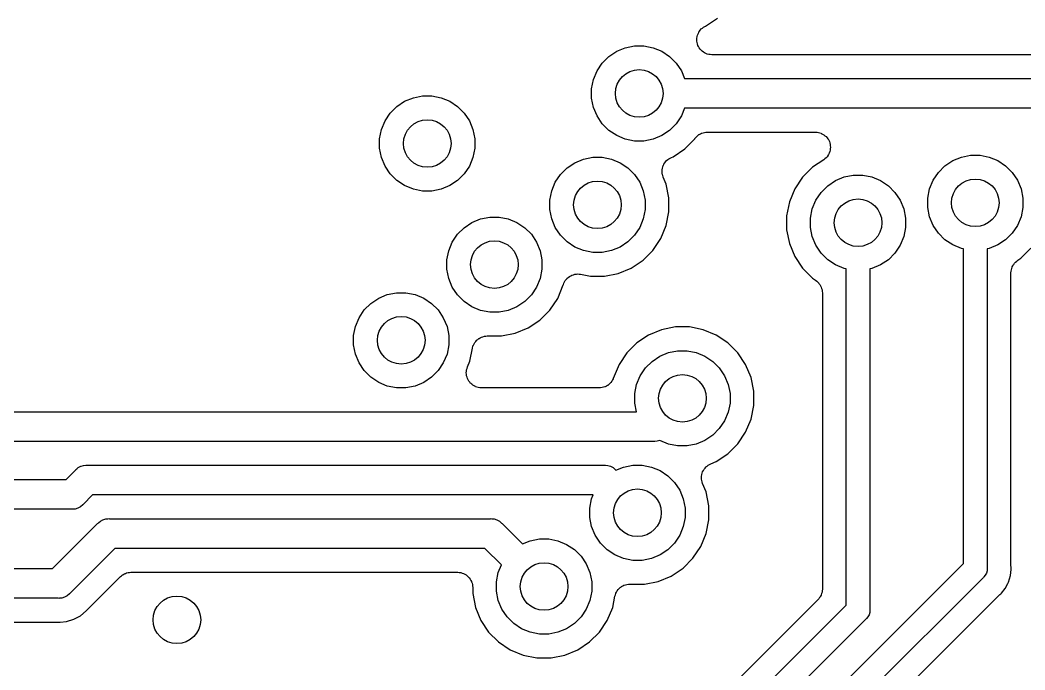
# Model space of a CAD drawing. Extents: x 113.2 to 188.8, y -123.8 to -78.2.
# Drawn here: x 157.6 to 166.04, y -98.75 to -93.28 of the extents above; entities that cross this region are included whole.
import ezdxf

# ---------------------------------------------------------------- set-up
doc = ezdxf.new("R2010")
doc.units = 0
doc.layers.add('BLACK', color=7, linetype='CONTINUOUS')

msp = doc.modelspace()

# ---------------------------------------------------------------- linework, layer by layer
at = {"layer": 'BLACK', "linetype": 'CONTINUOUS'}
for p, q in [((163.357, -93.3335), (163.457, -93.266)), ((163.3, -93.3876), (163.305, -93.377)), ((163.305, -93.3769), (163.306, -93.3768)), ((163.305, -93.377), (163.305, -93.3769)), ((163.306, -93.3768), (163.313, -93.3673)), ((163.313, -93.3673), (163.321, -93.3578)), ((163.321, -93.3577), (163.331, -93.3498)), ((163.321, -93.3578), (163.321, -93.3577)), ((163.321, -93.3578), (163.321, -93.3578)), ((163.331, -93.3498), (163.34, -93.3421)), ((163.34, -93.3421), (163.341, -93.342)), ((163.34, -93.3421), (163.34, -93.3421)), ((163.341, -93.342), (163.351, -93.3362)), ((163.351, -93.3362), (163.357, -93.3335)), ((163.284, -93.4469), (163.285, -93.4345)), ((163.284, -93.447), (163.284, -93.4469)), ((163.284, -93.4471), (163.284, -93.447)), ((163.285, -93.4594), (163.284, -93.4471)), ((163.285, -93.4345), (163.286, -93.4225)), ((163.286, -93.4716), (163.285, -93.4594)), ((163.286, -93.4223), (163.29, -93.4102)), ((163.286, -93.4224), (163.286, -93.4223)), ((163.286, -93.4225), (163.286, -93.4224)), ((163.29, -93.4102), (163.294, -93.3988)), ((163.294, -93.3986), (163.3, -93.3876)), ((163.294, -93.3987), (163.294, -93.3986)), ((163.294, -93.3988), (163.294, -93.3987)), ((162.545, -93.5891), (162.611, -93.5453)), ((162.611, -93.5453), (162.683, -93.5152)), ((162.683, -93.5152), (162.761, -93.4998)), ((162.761, -93.4998), (162.839, -93.4998)), ((162.839, -93.4998), (162.917, -93.5152)), ((162.917, -93.5152), (162.99, -93.5453)), ((162.99, -93.5453), (163.055, -93.5891)), ((163.286, -93.4717), (163.286, -93.4716)), ((163.286, -93.4718), (163.286, -93.4717)), ((163.29, -93.4837), (163.286, -93.4718)), ((163.293, -93.4954), (163.29, -93.4837)), ((163.293, -93.4955), (163.293, -93.4954)), ((163.293, -93.4956), (163.293, -93.4955)), ((163.299, -93.5064), (163.293, -93.4956)), ((163.305, -93.5173), (163.299, -93.5064)), ((163.305, -93.5174), (163.305, -93.5173)), ((163.305, -93.5175), (163.305, -93.5174)), ((163.312, -93.5267), (163.305, -93.5175)), ((163.32, -93.5367), (163.312, -93.5267)), ((163.32, -93.5368), (163.32, -93.5367)), ((163.32, -93.5367), (163.32, -93.5367)), ((163.33, -93.5448), (163.32, -93.5368)), ((163.339, -93.5526), (163.33, -93.5448)), ((163.339, -93.5527), (163.339, -93.5526)), ((163.339, -93.5526), (163.339, -93.5526)), ((163.35, -93.5586), (163.339, -93.5527)), ((162.489, -93.6448), (162.545, -93.5891)), ((163.055, -93.5891), (163.111, -93.6448)), ((163.361, -93.5645), (163.35, -93.5586)), ((163.361, -93.5646), (163.361, -93.5645)), ((163.372, -93.5682), (163.361, -93.5646)), ((163.361, -93.5646), (163.361, -93.5646)), ((163.384, -93.572), (163.372, -93.5682)), ((163.385, -93.572), (163.384, -93.572)), ((163.385, -93.5721), (163.385, -93.572)), ((163.396, -93.5734), (163.385, -93.5721)), ((163.409, -93.5748), (163.396, -93.5734)), ((163.411, -93.5748), (163.409, -93.5748)), ((163.409, -93.5748), (163.409, -93.5748)), ((163.409, -93.5748), (163.409, -93.5748)), ((163.409, -93.5748), (163.409, -93.5748)), ((166.578, -93.5748), (163.411, -93.5748)), ((162.415, -93.7831), (162.446, -93.7103)), ((162.446, -93.7103), (162.489, -93.6448)), ((163.111, -93.6448), (163.155, -93.7103)), ((163.155, -93.7103), (163.181, -93.7748)), ((162.4, -93.8604), (162.415, -93.7831)), ((163.181, -93.7748), (166.594, -93.7748)), ((162.4, -93.9392), (162.4, -93.8604)), ((160.764, -94.0098), (160.829, -93.966)), ((160.829, -93.966), (160.902, -93.9359)), ((160.902, -93.9359), (160.979, -93.9205)), ((160.979, -93.9205), (161.058, -93.9205)), ((161.058, -93.9205), (161.136, -93.9359)), ((161.136, -93.9359), (161.208, -93.966)), ((161.208, -93.966), (161.274, -94.0098)), ((162.415, -94.0165), (162.4, -93.9392)), ((160.708, -94.0655), (160.764, -94.0098)), ((161.274, -94.0098), (161.33, -94.0655)), ((162.446, -94.0893), (162.415, -94.0165)), ((163.181, -94.0248), (163.155, -94.0893)), ((166.548, -94.0248), (163.181, -94.0248)), ((160.634, -94.2038), (160.664, -94.131)), ((160.664, -94.131), (160.708, -94.0655)), ((161.33, -94.0655), (161.373, -94.131)), ((161.373, -94.131), (161.403, -94.2038)), ((162.489, -94.1548), (162.446, -94.0893)), ((163.155, -94.0893), (163.111, -94.1548)), ((160.619, -94.2811), (160.634, -94.2038)), ((161.403, -94.2038), (161.419, -94.2811)), ((162.545, -94.2105), (162.489, -94.1548)), ((162.611, -94.2543), (162.545, -94.2105)), ((163.055, -94.2105), (162.99, -94.2543)), ((163.111, -94.1548), (163.055, -94.2105)), ((163.337, -94.2306), (163.348, -94.2272)), ((163.348, -94.2272), (163.349, -94.227)), ((163.348, -94.2272), (163.348, -94.2272)), ((163.349, -94.227), (163.361, -94.2259)), ((163.361, -94.2259), (163.372, -94.2248)), ((163.372, -94.2248), (164.28, -94.2248)), ((164.28, -94.2248), (164.282, -94.2248)), ((164.282, -94.2248), (164.282, -94.2248)), ((164.282, -94.2248), (164.282, -94.2248)), ((164.282, -94.2248), (164.282, -94.2248)), ((164.282, -94.2248), (164.294, -94.2262)), ((164.294, -94.2262), (164.306, -94.2275)), ((164.306, -94.2275), (164.307, -94.2276)), ((164.307, -94.2276), (164.307, -94.2276)), ((164.307, -94.2276), (164.318, -94.2313)), ((160.619, -94.3599), (160.619, -94.2811)), ((161.419, -94.2811), (161.419, -94.3599)), ((162.683, -94.2844), (162.611, -94.2543)), ((162.761, -94.2998), (162.683, -94.2844)), ((162.839, -94.2998), (162.761, -94.2998)), ((162.917, -94.2844), (162.839, -94.2998)), ((162.99, -94.2543), (162.917, -94.2844)), ((163.183, -94.3658), (163.266, -94.2823)), ((163.266, -94.2823), (163.267, -94.2812)), ((163.267, -94.2808), (163.268, -94.2798)), ((163.267, -94.2812), (163.267, -94.2808)), ((163.267, -94.2808), (163.267, -94.2808)), ((163.267, -94.2808), (163.267, -94.2808)), ((163.268, -94.2798), (163.275, -94.2707)), ((163.275, -94.2707), (163.283, -94.2617)), ((163.283, -94.2613), (163.284, -94.2608)), ((163.283, -94.2617), (163.283, -94.2613)), ((163.284, -94.2608), (163.293, -94.2535)), ((163.293, -94.2535), (163.302, -94.246)), ((163.302, -94.246), (163.303, -94.2457)), ((163.303, -94.2453), (163.314, -94.2399)), ((163.303, -94.2457), (163.303, -94.2453)), ((163.314, -94.2399), (163.324, -94.2344)), ((163.324, -94.2344), (163.325, -94.2342)), ((163.325, -94.2339), (163.337, -94.2306)), ((163.325, -94.2342), (163.325, -94.2339)), ((164.318, -94.2313), (164.33, -94.2349)), ((164.33, -94.2349), (164.33, -94.235)), ((164.33, -94.235), (164.33, -94.2351)), ((164.33, -94.2351), (164.341, -94.2409)), ((164.341, -94.2409), (164.352, -94.2468)), ((164.352, -94.2468), (164.352, -94.2469)), ((164.352, -94.2469), (164.352, -94.247)), ((164.352, -94.247), (164.361, -94.2549)), ((164.361, -94.2549), (164.371, -94.2627)), ((164.371, -94.2627), (164.371, -94.2628)), ((164.371, -94.2628), (164.371, -94.2629)), ((164.371, -94.2629), (164.379, -94.2725)), ((164.379, -94.2725), (164.386, -94.282)), ((164.386, -94.282), (164.386, -94.2821)), ((164.386, -94.2821), (164.387, -94.2823)), ((164.387, -94.2823), (164.392, -94.293)), ((164.392, -94.293), (164.398, -94.3039)), ((164.398, -94.3039), (164.398, -94.3041)), ((164.398, -94.3041), (164.398, -94.3042)), ((164.398, -94.3042), (164.401, -94.3156)), ((160.634, -94.4372), (160.619, -94.3599)), ((161.419, -94.3599), (161.403, -94.4372)), ((163.084, -94.4315), (163.183, -94.3658)), ((164.401, -94.389), (164.397, -94.4007)), ((164.401, -94.3156), (164.405, -94.3277)), ((164.405, -94.3773), (164.401, -94.389)), ((164.405, -94.3277), (164.405, -94.3278)), ((164.405, -94.3278), (164.405, -94.328)), ((164.405, -94.328), (164.406, -94.34)), ((164.406, -94.3647), (164.405, -94.377)), ((164.405, -94.377), (164.405, -94.3772)), ((164.405, -94.3772), (164.405, -94.3773)), ((164.406, -94.34), (164.407, -94.3523)), ((164.407, -94.3527), (164.406, -94.3647)), ((164.407, -94.3523), (164.407, -94.3525)), ((164.407, -94.3525), (164.407, -94.3527)), ((160.664, -94.51), (160.634, -94.4372)), ((161.403, -94.4372), (161.373, -94.51)), ((162.194, -94.5255), (162.26, -94.4817)), ((162.26, -94.4817), (162.333, -94.4516)), ((162.333, -94.4516), (162.41, -94.4362)), ((162.41, -94.4362), (162.489, -94.4362)), ((162.489, -94.4362), (162.566, -94.4516)), ((162.566, -94.4516), (162.639, -94.4817)), ((162.639, -94.4817), (162.704, -94.5255)), ((163.014, -94.4829), (163.022, -94.4738)), ((163.022, -94.4738), (163.03, -94.4645)), ((163.03, -94.4639), (163.04, -94.4564)), ((163.03, -94.4642), (163.03, -94.4639)), ((163.03, -94.4645), (163.03, -94.4642)), ((163.04, -94.4564), (163.049, -94.4488)), ((163.049, -94.4486), (163.05, -94.4483)), ((163.049, -94.4488), (163.049, -94.4486)), ((163.05, -94.4483), (163.06, -94.4428)), ((163.06, -94.4428), (163.071, -94.4371)), ((163.071, -94.4371), (163.084, -94.4315)), ((164.351, -94.4574), (164.256, -94.5207)), ((164.36, -94.4496), (164.351, -94.4574)), ((164.37, -94.4419), (164.36, -94.4496)), ((164.378, -94.4323), (164.37, -94.4417)), ((164.37, -94.4417), (164.37, -94.4418)), ((164.37, -94.4418), (164.37, -94.4419)), ((164.386, -94.4228), (164.378, -94.4323)), ((164.391, -94.4119), (164.386, -94.4225)), ((164.386, -94.4225), (164.386, -94.4227)), ((164.386, -94.4227), (164.386, -94.4228)), ((164.397, -94.401), (164.391, -94.4119)), ((164.397, -94.4007), (164.397, -94.4008)), ((164.397, -94.4008), (164.397, -94.401)), ((165.369, -94.5084), (165.435, -94.4646)), ((165.435, -94.4646), (165.508, -94.4345)), ((165.508, -94.4345), (165.585, -94.4191)), ((165.585, -94.4191), (165.664, -94.4191)), ((165.664, -94.4191), (165.741, -94.4345)), ((165.741, -94.4345), (165.814, -94.4646)), ((165.814, -94.4646), (165.879, -94.5084)), ((160.708, -94.5755), (160.664, -94.51)), ((161.373, -94.51), (161.33, -94.5755)), ((162.138, -94.5812), (162.194, -94.5255)), ((162.704, -94.5255), (162.76, -94.5812)), ((162.992, -94.5529), (162.994, -94.541)), ((162.992, -94.5533), (162.992, -94.5529)), ((162.992, -94.5538), (162.992, -94.5533)), ((162.993, -94.5657), (162.992, -94.5538)), ((162.994, -94.5776), (162.993, -94.5657)), ((162.994, -94.541), (162.995, -94.5291)), ((162.995, -94.5283), (162.999, -94.5169)), ((162.995, -94.5287), (162.995, -94.5283)), ((162.995, -94.5291), (162.995, -94.5287)), ((162.999, -94.5169), (163.002, -94.5054)), ((163.002, -94.505), (163.003, -94.5046)), ((163.002, -94.5054), (163.002, -94.505)), ((163.003, -94.5046), (163.008, -94.4941)), ((163.008, -94.4941), (163.014, -94.4836)), ((163.014, -94.4833), (163.014, -94.4829)), ((163.014, -94.4836), (163.014, -94.4833)), ((164.256, -94.5207), (164.173, -94.6043)), ((165.27, -94.6296), (165.314, -94.5641)), ((165.314, -94.5641), (165.369, -94.5084)), ((165.879, -94.5084), (165.935, -94.5641)), ((165.935, -94.5641), (165.979, -94.6296)), ((160.764, -94.6312), (160.708, -94.5755)), ((160.829, -94.675), (160.764, -94.6312)), ((161.274, -94.6312), (161.208, -94.675)), ((161.33, -94.5755), (161.274, -94.6312)), ((162.065, -94.7195), (162.095, -94.6468)), ((162.095, -94.6468), (162.138, -94.5812)), ((162.76, -94.5812), (162.804, -94.6468)), ((162.804, -94.6468), (162.834, -94.7195)), ((162.995, -94.578), (162.994, -94.5776)), ((162.995, -94.5785), (162.995, -94.578)), ((162.998, -94.5899), (162.995, -94.5785)), ((163.001, -94.6014), (162.998, -94.5899)), ((163.002, -94.6022), (163.001, -94.6014)), ((163.002, -94.603), (163.002, -94.6022)), ((163.002, -94.6022), (163.002, -94.6022)), ((163.002, -94.6022), (163.002, -94.6022)), ((163.026, -94.6612), (163.002, -94.603)), ((164.173, -94.6043), (164.107, -94.7025)), ((164.384, -94.676), (164.449, -94.6323)), ((164.449, -94.6323), (164.522, -94.6021)), ((164.522, -94.6021), (164.599, -94.5867)), ((164.599, -94.5867), (164.678, -94.5867)), ((164.678, -94.5867), (164.755, -94.6021)), ((164.755, -94.6021), (164.828, -94.6323)), ((164.828, -94.6323), (164.894, -94.676)), ((165.24, -94.7024), (165.27, -94.6296)), ((165.979, -94.6296), (166.009, -94.7024)), ((160.902, -94.7051), (160.829, -94.675)), ((160.979, -94.7205), (160.902, -94.7051)), ((161.058, -94.7205), (160.979, -94.7205)), ((161.136, -94.7051), (161.058, -94.7205)), ((161.208, -94.675), (161.136, -94.7051)), ((162.049, -94.7968), (162.065, -94.7195)), ((162.834, -94.7195), (162.849, -94.7968)), ((163.049, -94.7771), (163.026, -94.6612)), ((164.107, -94.7025), (164.062, -94.8117)), ((164.284, -94.7973), (164.328, -94.7318)), ((164.328, -94.7318), (164.384, -94.676)), ((164.894, -94.676), (164.949, -94.7318)), ((164.949, -94.7318), (164.993, -94.7973)), ((165.224, -94.7797), (165.24, -94.7024)), ((166.009, -94.7024), (166.024, -94.7797)), ((162.049, -94.8756), (162.049, -94.7968)), ((162.849, -94.7968), (162.849, -94.8756)), ((163.049, -94.8953), (163.049, -94.7771)), ((164.062, -94.8117), (164.039, -94.9276)), ((164.254, -94.8701), (164.284, -94.7973)), ((164.993, -94.7973), (165.023, -94.8701)), ((165.224, -94.8585), (165.224, -94.7797)), ((166.024, -94.7797), (166.024, -94.8585)), ((162.065, -94.9529), (162.049, -94.8756)), ((162.849, -94.8756), (162.834, -94.9529)), ((163.026, -95.0112), (163.049, -94.8953)), ((164.239, -94.9473), (164.254, -94.8701)), ((165.023, -94.8701), (165.039, -94.9473)), ((165.24, -94.9358), (165.224, -94.8585)), ((166.024, -94.8585), (166.009, -94.9358)), ((161.328, -95.0281), (161.394, -94.9843)), ((161.394, -94.9843), (161.466, -94.9541)), ((161.466, -94.9541), (161.544, -94.9388)), ((161.544, -94.9388), (161.623, -94.9388)), ((161.623, -94.9388), (161.7, -94.9541)), ((161.7, -94.9541), (161.773, -94.9843)), ((161.773, -94.9843), (161.838, -95.0281)), ((162.095, -95.0257), (162.065, -94.9529)), ((162.834, -94.9529), (162.804, -95.0257)), ((164.039, -94.9276), (164.039, -95.0458)), ((164.239, -95.0261), (164.239, -94.9473)), ((165.039, -94.9473), (165.039, -95.0261)), ((165.27, -95.0086), (165.24, -94.9358)), ((166.009, -94.9358), (165.979, -95.0086)), ((161.272, -95.0838), (161.328, -95.0281)), ((161.838, -95.0281), (161.894, -95.0838)), ((162.138, -95.0912), (162.095, -95.0257)), ((162.804, -95.0257), (162.76, -95.0912)), ((162.981, -95.1204), (163.026, -95.0112)), ((164.039, -95.0458), (164.062, -95.1618)), ((164.254, -95.1034), (164.239, -95.0261)), ((165.039, -95.0261), (165.023, -95.1034)), ((165.314, -95.0741), (165.27, -95.0086)), ((165.979, -95.0086), (165.935, -95.0741)), ((161.199, -95.2221), (161.229, -95.1493)), ((161.229, -95.1493), (161.272, -95.0838)), ((161.894, -95.0838), (161.938, -95.1493)), ((161.938, -95.1493), (161.968, -95.2221)), ((162.194, -95.1469), (162.138, -95.0912)), ((162.26, -95.1907), (162.194, -95.1469)), ((162.704, -95.1469), (162.639, -95.1907)), ((162.76, -95.0912), (162.704, -95.1469)), ((162.915, -95.2187), (162.981, -95.1204)), ((164.284, -95.1762), (164.254, -95.1034)), ((165.023, -95.1034), (164.993, -95.1762)), ((165.369, -95.1298), (165.314, -95.0741)), ((165.435, -95.1736), (165.369, -95.1298)), ((165.879, -95.1298), (165.814, -95.1736)), ((165.935, -95.0741), (165.879, -95.1298)), ((161.183, -95.2994), (161.199, -95.2221)), ((161.968, -95.2221), (161.983, -95.2994)), ((162.333, -95.2209), (162.26, -95.1907)), ((162.41, -95.2362), (162.333, -95.2209)), ((162.489, -95.2362), (162.41, -95.2362)), ((162.566, -95.2209), (162.489, -95.2362)), ((162.639, -95.1907), (162.566, -95.2209)), ((162.832, -95.3023), (162.915, -95.2187)), ((164.062, -95.1618), (164.107, -95.2709)), ((164.328, -95.2417), (164.284, -95.1762)), ((164.384, -95.2974), (164.328, -95.2417)), ((164.949, -95.2417), (164.894, -95.2974)), ((164.993, -95.1762), (164.949, -95.2417)), ((165.508, -95.2037), (165.435, -95.1736)), ((165.524, -95.2071), (165.508, -95.2037)), ((165.524, -97.8523), (165.524, -95.2071)), ((165.741, -95.2037), (165.724, -95.2071)), ((165.724, -95.2071), (165.724, -97.8889)), ((165.814, -95.1736), (165.741, -95.2037)), ((166.007, -95.2852), (166.09, -95.2016)), ((161.183, -95.3781), (161.183, -95.2994)), ((161.983, -95.2994), (161.983, -95.3781)), ((162.733, -95.3679), (162.832, -95.3023)), ((164.107, -95.2709), (164.173, -95.3692)), ((164.449, -95.3412), (164.384, -95.2974)), ((164.894, -95.2974), (164.828, -95.3412)), ((165.954, -95.3274), (165.962, -95.3183)), ((165.962, -95.3179), (165.963, -95.3174)), ((165.962, -95.3183), (165.962, -95.3179)), ((165.963, -95.3174), (165.972, -95.31)), ((165.972, -95.31), (165.981, -95.3026)), ((165.981, -95.3026), (166.007, -95.2852)), ((161.199, -95.4554), (161.183, -95.3781)), ((161.983, -95.3781), (161.968, -95.4554)), ((162.624, -95.4132), (162.733, -95.3679)), ((164.173, -95.3692), (164.256, -95.4528)), ((164.522, -95.3714), (164.449, -95.3412)), ((164.539, -95.3747), (164.522, -95.3714)), ((164.539, -98.2018), (164.539, -95.3747)), ((164.755, -95.3714), (164.739, -95.3747)), ((164.739, -95.3747), (164.739, -98.2383)), ((164.828, -95.3412), (164.755, -95.3714)), ((165.924, -95.4064), (165.926, -95.3947)), ((165.924, -95.4076), (165.924, -95.4064)), ((165.924, -95.4082), (165.924, -95.4076)), ((165.924, -95.4076), (165.924, -95.4076)), ((165.924, -95.4076), (165.924, -95.4076)), ((165.924, -97.8728), (165.924, -95.4082)), ((165.926, -95.3947), (165.927, -95.3829)), ((165.927, -95.3817), (165.931, -95.3705)), ((165.927, -95.3824), (165.927, -95.3817)), ((165.927, -95.3829), (165.927, -95.3824)), ((165.931, -95.3705), (165.934, -95.3592)), ((165.934, -95.3592), (165.935, -95.3587)), ((165.935, -95.3581), (165.94, -95.3478)), ((165.935, -95.3587), (165.935, -95.3581)), ((165.94, -95.3478), (165.946, -95.3374)), ((165.946, -95.3369), (165.947, -95.3364)), ((165.946, -95.3374), (165.946, -95.3369)), ((165.947, -95.3364), (165.954, -95.3274)), ((161.229, -95.5282), (161.199, -95.4554)), ((161.968, -95.4554), (161.938, -95.5282)), ((162.163, -95.5065), (162.166, -95.4952)), ((162.166, -95.4952), (162.167, -95.4948)), ((162.167, -95.4944), (162.173, -95.4839)), ((162.167, -95.4948), (162.167, -95.4944)), ((162.173, -95.4839), (162.178, -95.4734)), ((162.178, -95.4734), (162.179, -95.4731)), ((162.179, -95.4727), (162.186, -95.4635)), ((162.179, -95.4731), (162.179, -95.4727)), ((162.186, -95.4635), (162.194, -95.4543)), ((162.194, -95.454), (162.195, -95.4537)), ((162.194, -95.4543), (162.194, -95.454)), ((162.195, -95.4537), (162.204, -95.4462)), ((162.204, -95.4462), (162.213, -95.4387)), ((162.213, -95.4387), (162.214, -95.4385)), ((162.214, -95.4382), (162.225, -95.4327)), ((162.214, -95.4385), (162.214, -95.4382)), ((162.225, -95.4327), (162.235, -95.427)), ((162.235, -95.427), (162.236, -95.4269)), ((162.236, -95.4267), (162.247, -95.4234)), ((162.236, -95.4269), (162.236, -95.4267)), ((162.247, -95.4234), (162.259, -95.4199)), ((162.259, -95.4199), (162.26, -95.4197)), ((162.259, -95.4199), (162.259, -95.4199)), ((162.26, -95.4197), (162.272, -95.4187)), ((162.272, -95.4187), (162.284, -95.4175)), ((162.284, -95.4175), (162.284, -95.4175)), ((162.284, -95.4175), (162.284, -95.4175)), ((162.284, -95.4175), (162.296, -95.4188)), ((162.296, -95.4188), (162.308, -95.4199)), ((162.308, -95.4199), (162.39, -95.4362)), ((162.39, -95.4362), (162.508, -95.4362)), ((162.508, -95.4362), (162.624, -95.4132)), ((164.256, -95.4528), (164.282, -95.4702)), ((164.282, -95.4702), (164.283, -95.4705)), ((164.283, -95.4705), (164.283, -95.4705)), ((164.283, -95.4705), (164.283, -95.4705)), ((164.283, -95.4705), (164.284, -95.4712)), ((164.284, -95.4712), (164.293, -95.4788)), ((164.293, -95.4788), (164.302, -95.4863)), ((164.302, -95.4863), (164.302, -95.4868)), ((164.302, -95.4868), (164.303, -95.4872)), ((164.303, -95.4872), (164.31, -95.4964)), ((160.683, -95.5904), (160.761, -95.575)), ((160.761, -95.575), (160.839, -95.575)), ((160.839, -95.575), (160.917, -95.5904)), ((161.272, -95.5937), (161.229, -95.5282)), ((161.938, -95.5282), (161.894, -95.5937)), ((162.115, -95.623), (162.162, -95.5084)), ((162.162, -95.5084), (162.163, -95.5065)), ((164.31, -95.4964), (164.317, -95.5055)), ((164.317, -95.5055), (164.318, -95.506)), ((164.318, -95.506), (164.318, -95.5065)), ((164.318, -95.5065), (164.323, -95.517)), ((164.323, -95.517), (164.329, -95.5274)), ((164.329, -95.5274), (164.329, -95.528)), ((164.329, -95.528), (164.329, -95.5285)), ((164.329, -95.5285), (164.333, -95.5398)), ((164.333, -95.5398), (164.336, -95.5511)), ((164.336, -95.5511), (164.336, -95.5517)), ((164.336, -95.5517), (164.336, -95.5523)), ((164.336, -95.5523), (164.337, -95.564)), ((164.337, -95.564), (164.339, -95.5758)), ((164.339, -95.5758), (164.339, -98.0664)), ((160.489, -95.72), (160.545, -95.6643)), ((160.545, -95.6643), (160.611, -95.6205)), ((160.611, -95.6205), (160.683, -95.5904)), ((160.917, -95.5904), (160.989, -95.6205)), ((160.989, -95.6205), (161.055, -95.6643)), ((161.055, -95.6643), (161.111, -95.72)), ((161.328, -95.6495), (161.272, -95.5937)), ((161.394, -95.6932), (161.328, -95.6495)), ((161.838, -95.6495), (161.773, -95.6932)), ((161.894, -95.5937), (161.838, -95.6495)), ((162.049, -95.7212), (162.115, -95.623)), ((160.446, -95.7855), (160.489, -95.72)), ((161.111, -95.72), (161.154, -95.7855)), ((161.466, -95.7234), (161.394, -95.6932)), ((161.544, -95.7388), (161.466, -95.7234)), ((161.623, -95.7388), (161.544, -95.7388)), ((161.7, -95.7234), (161.623, -95.7388)), ((161.773, -95.6932), (161.7, -95.7234)), ((161.966, -95.8048), (162.049, -95.7212)), ((160.415, -95.8583), (160.446, -95.7855)), ((161.154, -95.7855), (161.185, -95.8583)), ((161.867, -95.8705), (161.966, -95.8048)), ((160.4, -95.9356), (160.415, -95.8583)), ((161.185, -95.8583), (161.2, -95.9356)), ((161.642, -95.9388), (161.758, -95.9157)), ((161.758, -95.9157), (161.867, -95.8705)), ((162.988, -95.8857), (162.878, -95.9309)), ((163.104, -95.8627), (162.988, -95.8857)), ((163.222, -95.8627), (163.104, -95.8627)), ((163.338, -95.8857), (163.222, -95.8627)), ((163.447, -95.9309), (163.338, -95.8857)), ((160.4, -96.0144), (160.4, -95.9356)), ((161.2, -95.9356), (161.2, -96.0144)), ((161.412, -96.0052), (161.418, -95.9947)), ((161.418, -95.9939), (161.426, -95.9848)), ((161.418, -95.9944), (161.418, -95.9939)), ((161.418, -95.9947), (161.418, -95.9944)), ((161.426, -95.9848), (161.434, -95.9756)), ((161.434, -95.9749), (161.444, -95.9675)), ((161.434, -95.9753), (161.434, -95.9749)), ((161.434, -95.9756), (161.434, -95.9753)), ((161.444, -95.9675), (161.453, -95.96)), ((161.453, -95.9597), (161.454, -95.9594)), ((161.453, -95.96), (161.453, -95.9597)), ((161.454, -95.9594), (161.464, -95.9539)), ((161.464, -95.9539), (161.475, -95.9483)), ((161.475, -95.9482), (161.476, -95.948)), ((161.475, -95.9483), (161.475, -95.9482)), ((161.476, -95.948), (161.487, -95.9446)), ((161.487, -95.9446), (161.499, -95.9412)), ((161.499, -95.9411), (161.5, -95.941)), ((161.499, -95.9412), (161.499, -95.9411)), ((161.5, -95.941), (161.511, -95.9399)), ((161.511, -95.9399), (161.523, -95.9388)), ((161.523, -95.9388), (161.642, -95.9388)), ((162.78, -95.9966), (162.697, -96.0802)), ((162.878, -95.9309), (162.78, -95.9966)), ((163.545, -95.9966), (163.447, -95.9309)), ((163.629, -96.0802), (163.545, -95.9966)), ((160.415, -96.0917), (160.4, -96.0144)), ((161.2, -96.0144), (161.185, -96.0917)), ((161.377, -96.15), (161.399, -96.041)), ((161.399, -96.0392), (161.403, -96.0279)), ((161.399, -96.0402), (161.399, -96.0392)), ((161.399, -96.041), (161.399, -96.0402)), ((161.399, -96.0402), (161.399, -96.0402)), ((161.399, -96.0402), (161.399, -96.0402)), ((161.403, -96.0279), (161.406, -96.0165)), ((161.406, -96.0161), (161.407, -96.0156)), ((161.406, -96.0165), (161.406, -96.0161)), ((161.407, -96.0156), (161.412, -96.0052)), ((162.697, -96.0802), (162.631, -96.1785)), ((162.973, -96.1082), (163.046, -96.078)), ((163.046, -96.078), (163.123, -96.0627)), ((163.123, -96.0627), (163.202, -96.0627)), ((163.202, -96.0627), (163.279, -96.078)), ((163.279, -96.078), (163.352, -96.1082)), ((163.694, -96.1785), (163.629, -96.0802)), ((160.446, -96.1645), (160.415, -96.0917)), ((160.489, -96.23), (160.446, -96.1645)), ((161.154, -96.1645), (161.111, -96.23)), ((161.185, -96.0917), (161.154, -96.1645)), ((161.356, -96.1994), (161.377, -96.15)), ((162.852, -96.2077), (162.908, -96.152)), ((162.908, -96.152), (162.973, -96.1082)), ((163.352, -96.1082), (163.418, -96.152)), ((163.418, -96.152), (163.473, -96.2077)), ((160.545, -96.2857), (160.489, -96.23)), ((161.111, -96.23), (161.055, -96.2857)), ((161.347, -96.2471), (161.348, -96.2351)), ((161.347, -96.2474), (161.347, -96.2471)), ((161.347, -96.2478), (161.347, -96.2474)), ((161.348, -96.2598), (161.347, -96.2478)), ((161.348, -96.2351), (161.349, -96.2231)), ((161.349, -96.2225), (161.353, -96.2109)), ((161.349, -96.2228), (161.349, -96.2225)), ((161.349, -96.2231), (161.349, -96.2228)), ((161.353, -96.2109), (161.356, -96.1994)), ((162.631, -96.1785), (162.582, -96.2966)), ((162.808, -96.2732), (162.852, -96.2077)), ((163.473, -96.2077), (163.517, -96.2732)), ((163.74, -96.2876), (163.694, -96.1785)), ((160.611, -96.3295), (160.545, -96.2857)), ((160.683, -96.3596), (160.611, -96.3295)), ((160.989, -96.3295), (160.917, -96.3596)), ((161.055, -96.2857), (160.989, -96.3295)), ((161.349, -96.2718), (161.348, -96.2598)), ((161.349, -96.2721), (161.349, -96.2718)), ((161.349, -96.2725), (161.349, -96.2721)), ((161.353, -96.2841), (161.349, -96.2725)), ((161.356, -96.2956), (161.353, -96.2841)), ((161.356, -96.2959), (161.356, -96.2956)), ((161.356, -96.2962), (161.356, -96.2959)), ((161.362, -96.3068), (161.356, -96.2962)), ((161.368, -96.3175), (161.362, -96.3068)), ((161.368, -96.3178), (161.368, -96.3175)), ((161.368, -96.3181), (161.368, -96.3178)), ((161.376, -96.3274), (161.368, -96.3181)), ((161.383, -96.3369), (161.376, -96.3274)), ((161.383, -96.3371), (161.383, -96.3369)), ((161.384, -96.3373), (161.383, -96.3371)), ((161.393, -96.3451), (161.384, -96.3373)), ((162.553, -96.3389), (162.544, -96.3463)), ((162.554, -96.3385), (162.553, -96.3389)), ((162.562, -96.329), (162.554, -96.3381)), ((162.554, -96.3381), (162.554, -96.3385)), ((162.569, -96.3199), (162.562, -96.329)), ((162.57, -96.3194), (162.569, -96.3199)), ((162.576, -96.3086), (162.57, -96.319)), ((162.57, -96.319), (162.57, -96.3194)), ((162.581, -96.2982), (162.576, -96.3086)), ((162.582, -96.2972), (162.581, -96.2982)), ((162.582, -96.2966), (162.582, -96.2972)), ((162.582, -96.2972), (162.582, -96.2972)), ((162.582, -96.2972), (162.582, -96.2972)), ((162.778, -96.346), (162.808, -96.2732)), ((163.517, -96.2732), (163.547, -96.346)), ((163.763, -96.4036), (163.74, -96.2876)), ((160.761, -96.375), (160.683, -96.3596)), ((160.839, -96.375), (160.761, -96.375)), ((160.917, -96.3596), (160.839, -96.375)), ((161.402, -96.3528), (161.393, -96.3451)), ((161.402, -96.3529), (161.402, -96.3528)), ((161.403, -96.3532), (161.402, -96.3529)), ((161.413, -96.3589), (161.403, -96.3532)), ((161.424, -96.3647), (161.413, -96.3589)), ((161.424, -96.3648), (161.424, -96.3647)), ((161.424, -96.365), (161.424, -96.3648)), ((161.436, -96.3685), (161.424, -96.365)), ((161.447, -96.3722), (161.436, -96.3685)), ((161.448, -96.3723), (161.447, -96.3722)), ((161.448, -96.3724), (161.448, -96.3723)), ((161.46, -96.3736), (161.448, -96.3724)), ((161.472, -96.375), (161.46, -96.3736)), ((161.473, -96.375), (161.472, -96.375)), ((161.474, -96.375), (161.473, -96.375)), ((161.473, -96.375), (161.473, -96.375)), ((161.473, -96.375), (161.473, -96.375)), ((162.465, -96.375), (161.474, -96.375)), ((162.476, -96.3738), (162.465, -96.375)), ((162.488, -96.3728), (162.476, -96.3738)), ((162.489, -96.3726), (162.488, -96.3728)), ((162.501, -96.3692), (162.489, -96.3726)), ((162.489, -96.3726), (162.489, -96.3726)), ((162.512, -96.3658), (162.501, -96.3692)), ((162.513, -96.3656), (162.512, -96.3658)), ((162.524, -96.3598), (162.513, -96.3654)), ((162.513, -96.3654), (162.513, -96.3656)), ((162.534, -96.3544), (162.524, -96.3598)), ((162.535, -96.3538), (162.534, -96.354)), ((162.534, -96.354), (162.534, -96.3544)), ((162.544, -96.3463), (162.535, -96.3538)), ((162.763, -96.4233), (162.778, -96.346)), ((162.763, -96.5021), (162.763, -96.4233)), ((163.547, -96.346), (163.563, -96.4233)), ((163.563, -96.4233), (163.563, -96.5021)), ((163.763, -96.5218), (163.763, -96.4036)), ((162.777, -96.575), (162.763, -96.5021)), ((163.563, -96.5021), (163.547, -96.5793)), ((155.252, -96.575), (162.777, -96.575)), ((163.547, -96.5793), (163.517, -96.6521)), ((163.74, -96.6377), (163.763, -96.5218)), ((163.517, -96.6521), (163.473, -96.7176)), ((163.694, -96.7469), (163.74, -96.6377)), ((163.473, -96.7176), (163.418, -96.7734)), ((163.629, -96.8451), (163.694, -96.7469)), ((162.919, -96.825), (155.207, -96.825)), ((162.925, -96.8256), (162.919, -96.825)), ((162.931, -96.825), (162.925, -96.8256)), ((162.95, -96.8232), (162.931, -96.825)), ((162.931, -96.825), (162.931, -96.825)), ((162.972, -96.8164), (162.95, -96.8232)), ((162.973, -96.8171), (162.972, -96.8164)), ((163.046, -96.8473), (162.973, -96.8171)), ((163.352, -96.8171), (163.279, -96.8473)), ((163.418, -96.7734), (163.352, -96.8171)), ((163.545, -96.9287), (163.629, -96.8451)), ((163.123, -96.8627), (163.046, -96.8473)), ((163.202, -96.8627), (163.123, -96.8627)), ((163.279, -96.8473), (163.202, -96.8627)), ((163.447, -96.9944), (163.545, -96.9287)), ((163.391, -97.0188), (163.401, -97.0132)), ((163.401, -97.0132), (163.447, -96.9944)), ((157.984, -97.1451), (158.063, -97.066)), ((158.063, -97.066), (158.067, -97.0612)), ((158.067, -97.0612), (158.074, -97.0553)), ((158.074, -97.0553), (158.086, -97.0456)), ((158.086, -97.0456), (158.107, -97.034)), ((158.107, -97.034), (158.11, -97.0332)), ((158.11, -97.0332), (158.131, -97.0268)), ((158.131, -97.0268), (158.149, -97.025)), ((158.149, -97.025), (158.156, -97.0244)), ((158.149, -97.025), (158.149, -97.025)), ((158.156, -97.0244), (158.162, -97.025)), ((158.162, -97.025), (162.504, -97.025)), ((162.504, -97.025), (162.51, -97.0244)), ((162.51, -97.0244), (162.516, -97.025)), ((162.516, -97.025), (162.516, -97.025)), ((162.516, -97.025), (162.535, -97.0268)), ((162.535, -97.0268), (162.558, -97.034)), ((162.558, -97.034), (162.58, -97.0456)), ((162.58, -97.0456), (162.599, -97.0612)), ((162.599, -97.0612), (162.603, -97.066)), ((162.603, -97.066), (162.604, -97.0671)), ((162.604, -97.0671), (162.668, -97.0404)), ((162.668, -97.0404), (162.746, -97.025)), ((162.746, -97.025), (162.825, -97.025)), ((162.825, -97.025), (162.902, -97.0404)), ((162.902, -97.0404), (162.975, -97.0705)), ((162.975, -97.0705), (163.04, -97.1143)), ((163.326, -97.1043), (163.329, -97.0929)), ((163.329, -97.0929), (163.333, -97.0815)), ((163.333, -97.0807), (163.339, -97.0702)), ((163.333, -97.0811), (163.333, -97.0807)), ((163.333, -97.0815), (163.333, -97.0811)), ((163.339, -97.0702), (163.345, -97.0597)), ((163.345, -97.059), (163.353, -97.0498)), ((163.345, -97.0593), (163.345, -97.059)), ((163.345, -97.0597), (163.345, -97.0593)), ((163.353, -97.0498), (163.36, -97.0406)), ((163.36, -97.0406), (163.361, -97.0403)), ((163.361, -97.0399), (163.37, -97.0324)), ((163.361, -97.0403), (163.361, -97.0399)), ((163.37, -97.0324), (163.38, -97.0249)), ((163.38, -97.0244), (163.391, -97.0188)), ((163.38, -97.0247), (163.38, -97.0244)), ((163.38, -97.0249), (163.38, -97.0247)), ((155.049, -97.1451), (157.984, -97.1451)), ((163.04, -97.1143), (163.096, -97.17)), ((163.096, -97.17), (163.14, -97.2355)), ((163.323, -97.129), (163.324, -97.1171)), ((163.323, -97.1294), (163.323, -97.129)), ((163.323, -97.1299), (163.323, -97.1294)), ((163.324, -97.1417), (163.323, -97.1299)), ((163.324, -97.1171), (163.326, -97.1052)), ((163.325, -97.1537), (163.324, -97.1417)), ((163.325, -97.1541), (163.325, -97.1537)), ((163.325, -97.1545), (163.325, -97.1541)), ((163.329, -97.1659), (163.325, -97.1545)), ((163.326, -97.1048), (163.326, -97.1043)), ((163.326, -97.1052), (163.326, -97.1048)), ((163.332, -97.1775), (163.329, -97.1659)), ((163.332, -97.1783), (163.332, -97.1775)), ((163.333, -97.1791), (163.332, -97.1783)), ((163.332, -97.1783), (163.332, -97.1783)), ((163.332, -97.1783), (163.332, -97.1783)), ((163.362, -97.25), (163.333, -97.1791)), ((163.14, -97.2355), (163.17, -97.3083)), ((163.385, -97.3659), (163.362, -97.25)), ((158.207, -97.275), (158.128, -97.3542)), ((162.414, -97.275), (158.207, -97.275)), ((162.385, -97.3856), (162.4, -97.3083)), ((162.4, -97.3083), (162.414, -97.275)), ((163.17, -97.3083), (163.185, -97.3856)), ((158.029, -97.3951), (155.003, -97.3951)), ((158.035, -97.3957), (158.029, -97.3951)), ((158.042, -97.3951), (158.035, -97.3957)), ((158.06, -97.3933), (158.042, -97.3951)), ((158.042, -97.3951), (158.042, -97.3951)), ((158.083, -97.3862), (158.06, -97.3933)), ((158.105, -97.3746), (158.083, -97.3862)), ((158.124, -97.359), (158.105, -97.3746)), ((158.128, -97.3542), (158.124, -97.359)), ((162.385, -97.4644), (162.385, -97.3856)), ((163.185, -97.3856), (163.185, -97.4644)), ((163.385, -97.4841), (163.385, -97.3659)), ((157.871, -97.894), (158.249, -97.516)), ((158.249, -97.516), (158.253, -97.5112)), ((158.253, -97.5112), (158.258, -97.5073)), ((158.258, -97.5073), (158.272, -97.4956)), ((158.258, -97.5073), (158.258, -97.5073)), ((158.272, -97.4956), (158.294, -97.484)), ((158.294, -97.484), (158.317, -97.4768)), ((158.317, -97.4768), (158.336, -97.475)), ((158.336, -97.475), (158.342, -97.4744)), ((158.336, -97.475), (158.336, -97.475)), ((158.342, -97.4744), (158.348, -97.475)), ((158.348, -97.475), (161.549, -97.475)), ((161.549, -97.475), (161.556, -97.4744)), ((161.556, -97.4744), (161.562, -97.475)), ((161.562, -97.475), (161.562, -97.475)), ((161.562, -97.475), (161.58, -97.4768)), ((161.58, -97.4768), (161.604, -97.484)), ((161.604, -97.484), (161.625, -97.4956)), ((161.625, -97.4956), (161.644, -97.5112)), ((161.644, -97.5112), (161.648, -97.516)), ((161.648, -97.516), (161.819, -97.6871)), ((162.4, -97.5417), (162.385, -97.4644)), ((163.185, -97.4644), (163.17, -97.5417)), ((163.362, -97.6), (163.385, -97.4841)), ((162.431, -97.6145), (162.4, -97.5417)), ((163.17, -97.5417), (163.14, -97.6145)), ((163.317, -97.7092), (163.362, -97.6)), ((161.819, -97.6871), (161.884, -97.6604)), ((161.884, -97.6604), (161.961, -97.645)), ((161.961, -97.645), (162.04, -97.645)), ((162.04, -97.645), (162.117, -97.6604)), ((162.117, -97.6604), (162.19, -97.6905)), ((162.19, -97.6905), (162.255, -97.7343)), ((162.474, -97.68), (162.431, -97.6145)), ((162.53, -97.7357), (162.474, -97.68)), ((163.096, -97.68), (163.04, -97.7357)), ((163.14, -97.6145), (163.096, -97.68)), ((158.394, -97.725), (158.016, -98.103)), ((161.504, -97.725), (158.394, -97.725)), ((161.643, -97.8639), (161.504, -97.725)), ((162.255, -97.7343), (162.311, -97.79)), ((162.596, -97.7795), (162.53, -97.7357)), ((163.04, -97.7357), (162.975, -97.7795)), ((163.251, -97.8075), (163.317, -97.7092)), ((162.311, -97.79), (162.355, -97.8555)), ((162.32, -101.057), (165.524, -97.8523)), ((162.355, -97.8555), (162.385, -97.9283)), ((162.668, -97.8096), (162.596, -97.7795)), ((162.746, -97.825), (162.668, -97.8096)), ((162.825, -97.825), (162.746, -97.825)), ((162.902, -97.8096), (162.825, -97.825)), ((162.975, -97.7795), (162.902, -97.8096)), ((163.168, -97.8911), (163.251, -97.8075)), ((154.496, -97.894), (157.871, -97.894)), ((158.46, -97.9455), (158.47, -97.9401)), ((158.47, -97.9401), (158.481, -97.9346)), ((158.481, -97.9344), (158.482, -97.9341)), ((158.481, -97.9346), (158.481, -97.9344)), ((158.482, -97.9341), (158.493, -97.9308)), ((158.493, -97.9308), (158.505, -97.9274)), ((158.505, -97.9274), (158.506, -97.9272)), ((158.505, -97.9274), (158.505, -97.9274)), ((158.506, -97.9272), (158.517, -97.9262)), ((158.517, -97.9262), (158.529, -97.925)), ((158.529, -97.925), (161.274, -97.925)), ((161.274, -97.925), (161.274, -97.925)), ((161.274, -97.925), (161.274, -97.925)), ((161.274, -97.925), (161.274, -97.925)), ((161.274, -97.925), (161.275, -97.925)), ((161.275, -97.925), (161.287, -97.9264)), ((161.287, -97.9264), (161.299, -97.9276)), ((161.299, -97.9276), (161.299, -97.9277)), ((161.299, -97.9277), (161.3, -97.9278)), ((161.3, -97.9278), (161.311, -97.9314)), ((161.311, -97.9314), (161.323, -97.9349)), ((161.323, -97.9349), (161.323, -97.9352)), ((161.323, -97.9352), (161.324, -97.9353)), ((161.324, -97.9353), (161.334, -97.941)), ((161.334, -97.941), (161.345, -97.9467)), ((161.601, -98.0056), (161.616, -97.9283)), ((161.616, -97.9283), (161.643, -97.8639)), ((162.385, -97.9283), (162.401, -98.0056)), ((163.069, -97.9567), (163.168, -97.8911)), ((165.713, -97.9406), (165.708, -97.9496)), ((165.717, -97.9322), (165.713, -97.9406)), ((165.723, -97.9134), (165.717, -97.9322)), ((165.724, -97.9054), (165.723, -97.9134)), ((165.724, -97.8889), (165.725, -97.8938)), ((165.725, -97.8938), (165.724, -97.8987)), ((165.724, -97.8987), (165.724, -97.8987)), ((165.724, -97.8987), (165.724, -97.9054)), ((165.92, -97.9526), (165.925, -97.9023)), ((165.925, -97.8781), (165.924, -97.8728)), ((165.925, -97.8835), (165.925, -97.8781)), ((165.925, -97.8852), (165.925, -97.8835)), ((165.926, -97.8938), (165.925, -97.8852)), ((165.925, -97.9023), (165.926, -97.8938)), ((165.925, -97.9023), (165.925, -97.9023)), ((158.169, -98.2331), (158.439, -97.9622)), ((158.439, -97.9622), (158.44, -97.9619)), ((158.44, -97.9619), (158.441, -97.961)), ((158.44, -97.9619), (158.44, -97.9619)), ((158.44, -97.9619), (158.44, -97.9619)), ((158.441, -97.961), (158.45, -97.9537)), ((158.45, -97.9537), (158.459, -97.9462)), ((158.459, -97.9462), (158.46, -97.9459)), ((158.46, -97.9459), (158.46, -97.9455)), ((161.345, -97.9467), (161.345, -97.947)), ((161.345, -97.947), (161.345, -97.9472)), ((161.345, -97.9472), (161.354, -97.9549)), ((161.354, -97.9549), (161.364, -97.9625)), ((161.364, -97.9625), (161.364, -97.9629)), ((161.364, -97.9629), (161.364, -97.9632)), ((161.364, -97.9632), (161.372, -97.9725)), ((161.372, -97.9725), (161.379, -97.9817)), ((161.379, -97.9817), (161.38, -97.9821)), ((161.38, -97.9821), (161.38, -97.9825)), ((161.38, -97.9825), (161.385, -97.9931)), ((161.385, -97.9931), (161.391, -98.0036)), ((161.391, -98.0036), (161.391, -98.0041)), ((161.391, -98.0041), (161.391, -98.0044)), ((161.391, -98.0044), (161.395, -98.0159)), ((161.395, -98.0159), (161.398, -98.0274)), ((161.398, -98.0274), (161.398, -98.0278)), ((161.398, -98.0278), (161.398, -98.0282)), ((161.398, -98.0282), (161.399, -98.04)), ((161.601, -98.0844), (161.601, -98.0056)), ((162.401, -98.0056), (162.401, -98.0844)), ((165.692, -97.9679), (162.435, -101.224)), ((162.684, -98.0309), (162.696, -98.0274)), ((162.696, -98.0274), (162.697, -98.0272)), ((162.696, -98.0274), (162.696, -98.0274)), ((162.697, -98.0272), (162.709, -98.0262)), ((162.709, -98.0262), (162.72, -98.025)), ((162.72, -98.025), (162.844, -98.025)), ((162.844, -98.025), (162.96, -98.002)), ((162.96, -98.002), (163.069, -97.9567)), ((165.695, -97.9648), (165.692, -97.9679)), ((165.708, -97.9496), (165.695, -97.9648)), ((165.875, -98.0612), (165.898, -98.0192)), ((165.898, -98.0191), (165.903, -98.0091)), ((165.898, -98.0192), (165.898, -98.0191)), ((165.903, -98.0091), (165.92, -97.9526)), ((158.012, -98.1078), (157.993, -98.1234)), ((158.016, -98.103), (158.012, -98.1078)), ((161.399, -98.04), (161.401, -98.052)), ((161.401, -98.052), (161.401, -98.1041)), ((161.401, -98.1041), (161.424, -98.22)), ((161.616, -98.1617), (161.601, -98.0844)), ((162.401, -98.0844), (162.385, -98.1617)), ((162.6, -98.1142), (162.603, -98.1028)), ((162.603, -98.1028), (162.604, -98.1024)), ((162.604, -98.1019), (162.61, -98.0914)), ((162.604, -98.1024), (162.604, -98.1019)), ((162.61, -98.0914), (162.615, -98.081)), ((162.615, -98.081), (162.616, -98.0806)), ((162.616, -98.0802), (162.623, -98.0711)), ((162.616, -98.0806), (162.616, -98.0802)), ((162.623, -98.0711), (162.631, -98.0619)), ((162.631, -98.0616), (162.632, -98.0612)), ((162.631, -98.0619), (162.631, -98.0616)), ((162.632, -98.0612), (162.641, -98.0538)), ((162.641, -98.0538), (162.65, -98.0462)), ((162.65, -98.0462), (162.651, -98.046)), ((162.651, -98.0457), (162.662, -98.0402)), ((162.651, -98.046), (162.651, -98.0457)), ((162.662, -98.0402), (162.672, -98.0346)), ((162.672, -98.0346), (162.673, -98.0344)), ((162.673, -98.0342), (162.684, -98.0309)), ((162.673, -98.0344), (162.673, -98.0342)), ((164.332, -98.1039), (164.329, -98.1152)), ((164.336, -98.0928), (164.332, -98.1039)), ((164.337, -98.0798), (164.336, -98.0915)), ((164.336, -98.0915), (164.336, -98.0921)), ((164.336, -98.0921), (164.336, -98.0928)), ((164.339, -98.0681), (164.337, -98.0798)), ((164.339, -98.0664), (164.339, -98.0668)), ((164.339, -98.0668), (164.339, -98.0668)), ((164.339, -98.0668), (164.339, -98.0668)), ((164.339, -98.0668), (164.339, -98.0681)), ((165.827, -98.1161), (165.831, -98.1123)), ((165.831, -98.1123), (165.838, -98.1069)), ((165.838, -98.1069), (165.843, -98.1003)), ((165.843, -98.1002), (165.875, -98.0612)), ((165.843, -98.1003), (165.843, -98.1002)), ((157.917, -98.144), (154.45, -98.144)), ((157.923, -98.1446), (157.917, -98.144)), ((157.929, -98.144), (157.923, -98.1446)), ((157.948, -98.1422), (157.929, -98.144)), ((157.929, -98.144), (157.929, -98.144)), ((157.971, -98.135), (157.948, -98.1422)), ((157.993, -98.1234), (157.971, -98.135)), ((161.646, -98.2345), (161.616, -98.1617)), ((162.385, -98.1617), (162.355, -98.2345)), ((162.577, -98.22), (162.596, -98.1272)), ((162.588, -101.354), (165.822, -98.1207)), ((162.596, -98.1255), (162.6, -98.1142)), ((162.596, -98.1264), (162.596, -98.1255)), ((162.596, -98.1265), (162.596, -98.1264)), ((162.596, -98.1272), (162.596, -98.1265)), ((162.596, -98.1265), (162.596, -98.1265)), ((164.301, -98.1562), (162.817, -99.6407)), ((164.309, -98.1471), (164.301, -98.1562)), ((164.316, -98.1381), (164.309, -98.1471)), ((164.317, -98.1375), (164.316, -98.1381)), ((164.323, -98.1267), (164.317, -98.137)), ((164.317, -98.137), (164.317, -98.1375)), ((164.328, -98.1164), (164.323, -98.1267)), ((164.329, -98.1157), (164.328, -98.1164)), ((164.329, -98.1152), (164.329, -98.1157)), ((165.822, -98.1207), (165.823, -98.1195)), ((165.823, -98.1195), (165.827, -98.1161)), ((158.104, -98.2905), (158.154, -98.2499)), ((158.154, -98.2499), (158.16, -98.2423)), ((158.16, -98.2423), (158.161, -98.2409)), ((158.161, -98.2409), (158.165, -98.2372)), ((158.165, -98.2372), (158.169, -98.2331)), ((161.424, -98.22), (161.469, -98.3292)), ((161.69, -98.3), (161.646, -98.2345)), ((162.355, -98.2345), (162.311, -98.3)), ((162.44, -100.3), (164.539, -98.2018)), ((162.532, -98.3292), (162.577, -98.22)), ((164.731, -98.2817), (164.722, -98.299)), ((164.737, -98.2646), (164.731, -98.2817)), ((164.739, -98.2481), (164.737, -98.2596)), ((164.737, -98.2596), (164.737, -98.2628)), ((164.737, -98.2628), (164.737, -98.2646)), ((164.739, -98.2383), (164.739, -98.2432)), ((164.739, -98.2432), (164.739, -98.2481)), ((164.739, -98.2481), (164.739, -98.2481)), ((154.81, -98.344), (157.901, -98.344)), ((157.901, -98.344), (157.903, -98.344)), ((157.903, -98.344), (157.908, -98.3446)), ((157.908, -98.3446), (157.913, -98.3446)), ((157.913, -98.3446), (157.923, -98.3455)), ((157.923, -98.3455), (157.933, -98.3446)), ((157.933, -98.3446), (157.987, -98.3393)), ((157.933, -98.3446), (157.933, -98.3446)), ((157.987, -98.3393), (158.048, -98.3207)), ((158.048, -98.3207), (158.104, -98.2905)), ((161.469, -98.3292), (161.534, -98.4275)), ((161.746, -98.3557), (161.69, -98.3)), ((161.811, -98.3995), (161.746, -98.3557)), ((162.255, -98.3557), (162.19, -98.3995)), ((162.311, -98.3), (162.255, -98.3557)), ((162.467, -98.4275), (162.532, -98.3292)), ((164.706, -98.3174), (162.556, -100.467)), ((164.71, -98.3143), (164.706, -98.3174)), ((164.722, -98.299), (164.71, -98.3143)), ((161.534, -98.4275), (161.618, -98.5111)), ((161.884, -98.4296), (161.811, -98.3995)), ((161.961, -98.445), (161.884, -98.4296)), ((162.04, -98.445), (161.961, -98.445)), ((162.117, -98.4296), (162.04, -98.445)), ((162.19, -98.3995), (162.117, -98.4296)), ((162.383, -98.5111), (162.467, -98.4275)), ((161.618, -98.5111), (161.716, -98.5767)), ((162.285, -98.5767), (162.383, -98.5111)), ((161.716, -98.5767), (161.825, -98.622)), ((162.176, -98.622), (162.285, -98.5767)), ((161.825, -98.622), (161.941, -98.645)), ((161.941, -98.645), (162.06, -98.645)), ((162.06, -98.645), (162.176, -98.622))]:
    msp.add_line(p, q, dxfattribs=at)
at = {"layer": 'BLACK'}
for centre in [(162.8, -93.8998), (161.019, -94.3205), (162.449, -94.8362), (165.624, -94.8191), (164.639, -94.9867), (161.583, -95.3388), (160.8, -95.975), (163.163, -96.4627), (162.785, -97.425), (162.001, -98.045), (158.915, -98.325)]:
    msp.add_circle(centre, 0.2, dxfattribs=at)

doc.saveas('drawing.dxf')
